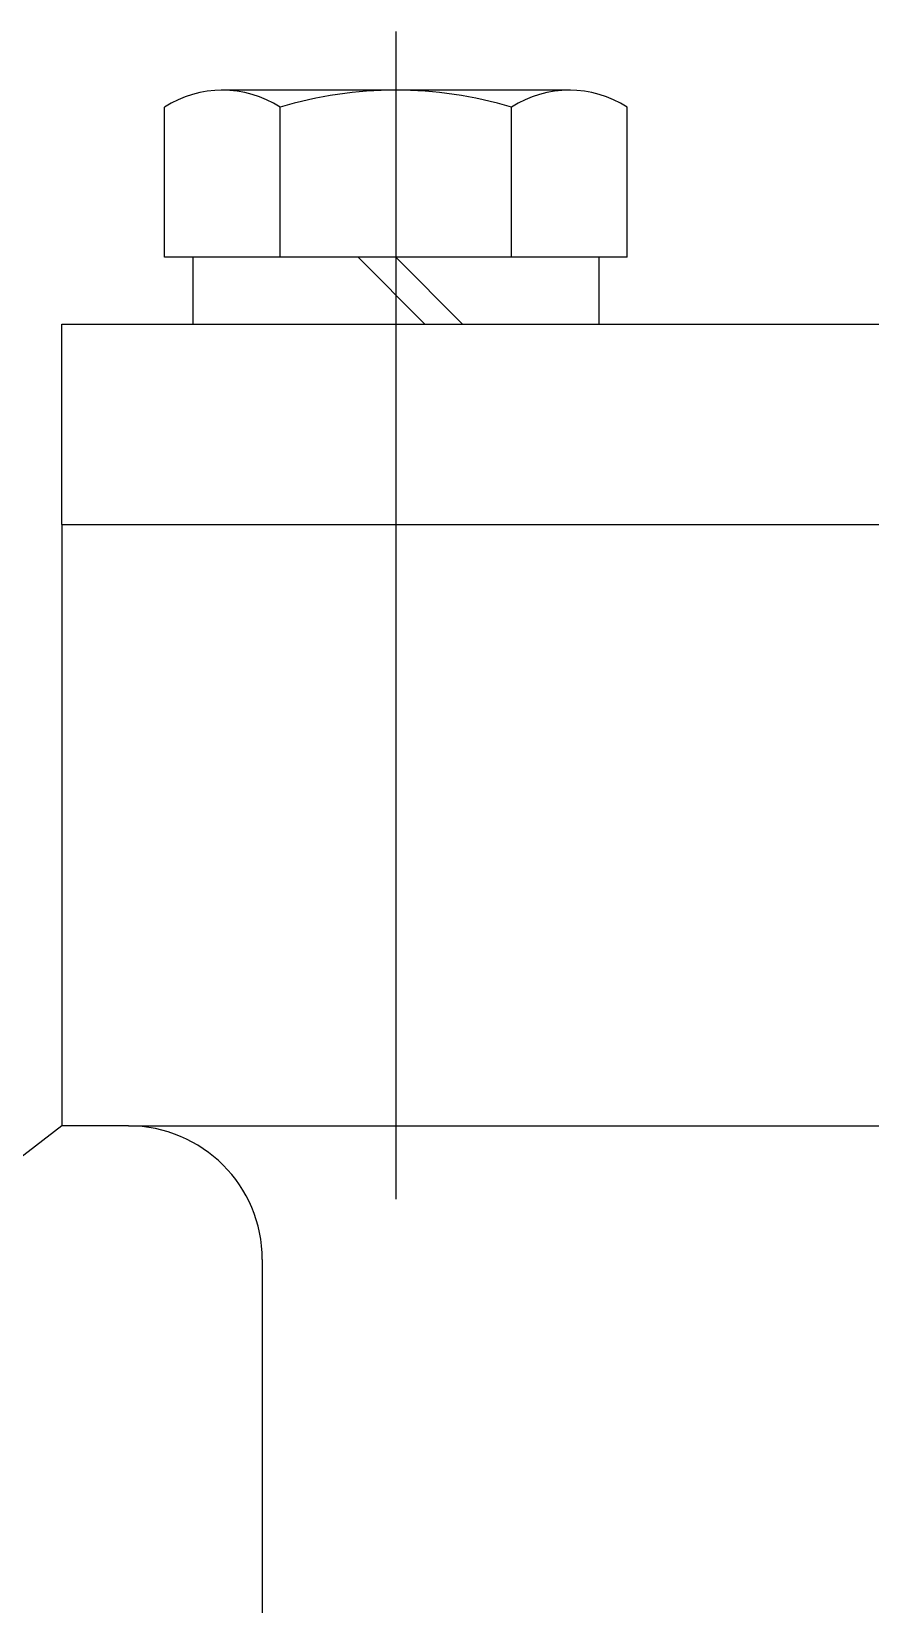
# Model space of a CAD drawing. Extents: x 1427168 to 1936200, y 1176778 to 1377202.
# Drawn here: x 1638918 to 1638980.8, y 1362749.3 to 1362867 of the extents above; entities that cross this region are included whole.
import ezdxf
from ezdxf.lldxf.tags import DXFTag

# ---------------------------------------------------------------- set-up
doc = ezdxf.new("R2010")
doc.units = 0
doc.header["$LTSCALE"] = 1000
doc.header["$MEASUREMENT"] = 0
for name, color, linetype in [('1轮廓实线层', 7, 'CONTINUOUS'), ('CENTER', 1, 'ACAD_ISO04W100'), ('MAIN', 7, 'CONTINUOUS')]:
    doc.layers.add(name, color=color, linetype=linetype)
tags = doc.linetypes.add('ACAD_ISO04W100', pattern=[30, 24, -3, 0, -3]).pattern_tags.tags
tags[10:11] = [DXFTag(74, 4), DXFTag(75, 0), DXFTag(340, '0'), DXFTag(46, 1.0), DXFTag(50, 0.0), DXFTag(44, 0.0), DXFTag(45, 0.0)]
tags[8:9] = [DXFTag(74, 4), DXFTag(75, 0), DXFTag(340, '0'), DXFTag(46, 1.0), DXFTag(50, 0.0), DXFTag(44, 0.0), DXFTag(45, 0.0)]
tags[6:7] = [DXFTag(74, 4), DXFTag(75, 0), DXFTag(340, '0'), DXFTag(46, 1.0), DXFTag(50, 0.0), DXFTag(44, 0.0), DXFTag(45, 0.0)]
tags[4:5] = [DXFTag(74, 4), DXFTag(75, 0), DXFTag(340, '0'), DXFTag(46, 1.0), DXFTag(50, 0.0), DXFTag(44, 0.0), DXFTag(45, 0.0)]

msp = doc.modelspace()

# ---------------------------------------------------------------- linework, layer by layer
at = {"layer": '1轮廓实线层'}
msp.add_line((1638925.32, 1362785.15), (1639335.32, 1362785.15), dxfattribs=at)
at = {"layer": 'CENTER', "color": 1, "ltscale": 2.5}
msp.add_line((1638945.32, 1362867.04), (1638945.32, 1362779.68), dxfattribs=at)
at = {"layer": 'MAIN'}
for p, q in [((1638958.38, 1362862.64), (1638932.26, 1362862.64)), ((1638928, 1362850.15), (1638928, 1362861.37)), ((1638936.66, 1362850.15), (1638936.66, 1362861.37)), ((1638953.98, 1362850.15), (1638953.98, 1362861.37)), ((1638962.64, 1362850.15), (1638962.64, 1362861.37)), ((1638962.64, 1362850.15), (1638928, 1362850.15)), ((1638930.12, 1362850.15), (1638930.12, 1362845.15)), ((1638942.49, 1362850.15), (1638947.49, 1362845.15)), ((1638945.32, 1362850.15), (1638950.32, 1362845.15)), ((1638960.52, 1362850.15), (1638960.52, 1362845.15)), ((1638920.32, 1362845.15), (1639130.32, 1362845.15)), ((1638920.32, 1362830.15), (1638920.32, 1362845.15)), ((1638920.32, 1362830.15), (1638920.32, 1362785.15)), ((1638920.32, 1362830.15), (1639130.32, 1362830.15)), ((1638920.32, 1362785.15), (1638600.72, 1362539.41)), ((1638925.32, 1362785.15), (1638920.32, 1362785.15)), ((1638935.32, 1362775.15), (1638935.32, 1362582.84))]:
    msp.add_line(p, q, dxfattribs=at)
for centre, radius, start, end in [((1638932.33, 1362854.67), 7.98, 57.1258, 122.8742), ((1638945.32, 1362832.64), 30, 73.2213, 106.7787), ((1638958.31, 1362854.67), 7.98, 57.1258, 122.8742), ((1638925.32, 1362775.15), 10, 0, 90)]:
    msp.add_arc(centre, radius, start, end, dxfattribs=at)

doc.saveas('drawing.dxf')
